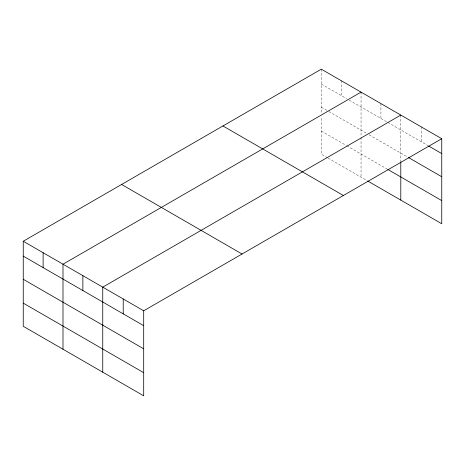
<?xml version="1.0" encoding="UTF-8"?>
<svg xmlns="http://www.w3.org/2000/svg" width="465" height="465" viewBox="0 0 465 465"><rect width="100%" height="100%" fill="white"/><g stroke="black" fill="none" stroke-linecap="round" stroke-linejoin="round"><path stroke-width="0.35" stroke-dasharray="2.33 1.74" d="M321.303 84.049L346.768 98.749M349.25 100.184L387.136 122.057M387.758 122.417L428.096 145.708M321.303 107.2L328.133 111.147M328.755 111.501L366.641 133.374M369.123 134.809L407.625 157.036M321.303 131.054L346.146 145.394M346.768 145.754L387.136 169.062M327.511 157.792L321.303 154.206L321.303 116.599M328.133 158.147L367.263 180.74M421.273 126.893L421.273 141.767M400.795 115.076L400.795 161.047M380.922 103.596L380.922 118.47M361.049 92.122L361.049 136.652M361.049 137.378L361.049 177.153M341.176 80.648L341.176 95.523M321.303 69.175L321.303 113.704"/><path stroke-width="0.7" d="M23.25 241.254L143.697 310.794L143.697 395.825L23.25 326.285L23.25 241.254L321.303 69.175L441.75 138.715L441.75 223.746L367.879 181.1M361.049 92.122L62.996 264.201L62.996 349.232M400.795 115.076L102.748 287.149L102.748 372.18M143.697 310.794L441.75 138.715M428.718 146.068L441.75 153.59M408.241 157.397L441.75 176.741M387.758 169.423L441.75 200.595M222.944 125.963L343.391 195.503M121.609 184.471L242.056 254.012M23.25 256.128L143.697 325.669M23.25 279.279L143.697 348.82M23.25 303.134L143.697 372.674M400.795 161.774L400.795 200.101M123.225 298.972L123.225 313.846M82.875 275.675L82.875 290.549M43.123 252.728L43.123 267.602"/></g></svg>
